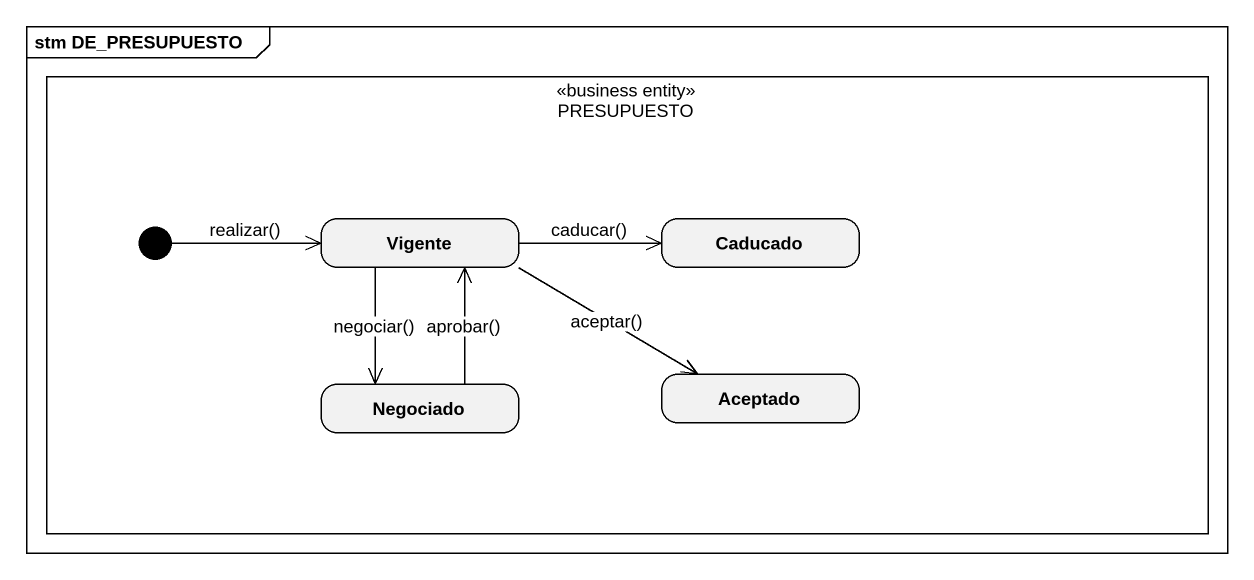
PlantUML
@startuml
mainframe stm DE_PRESUPUESTO
hide empty description
state PRESUPUESTO <<business entity>> {
  state Vigente
  state Caducado
  state Aceptado
  state Negociado
  [*] -right-> Vigente : realizar()
}
Vigente -right-> Caducado : caducar()
Vigente -right-> Aceptado : aceptar()
Vigente --> Negociado : negociar()
Negociado -up-> Vigente : aprobar()
@enduml
